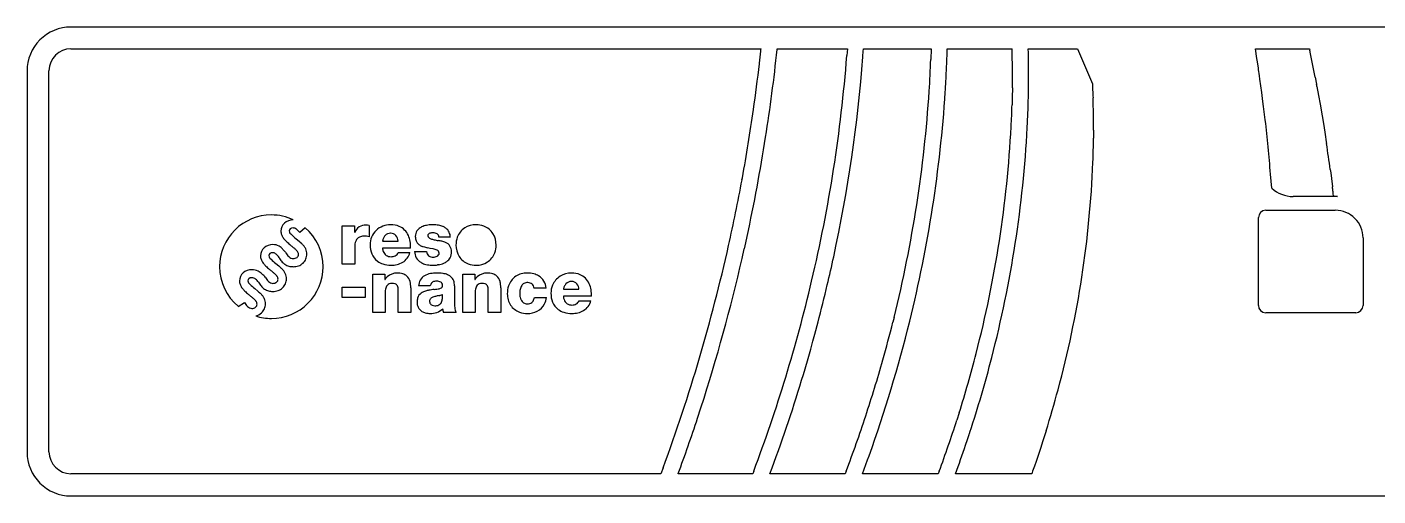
# Model space of a CAD drawing. Header units: millimetres. Extents: x 17 to 281, y -119 to -87.
# Drawn here: x 16.5 to 108.7, y -118.8 to -86.8 of the extents above; entities that cross this region are included whole.
import ezdxf

# ---------------------------------------------------------------- set-up
doc = ezdxf.new("R2010")
doc.units = ezdxf.units.MM
doc.layers.add('CUIVRE', color=7, linetype='Continuous')

msp = doc.modelspace()

# ---------------------------------------------------------------- linework, layer by layer
at = {"layer": 'CUIVRE'}
for p, q in [((86.61, -86.79), (19.5, -86.79)), ((90.146, -86.79), (86.61, -86.79)), ((86.61, -86.79), (86.61, -86.79)), ((277.5, -86.79), (90.146, -86.79)), ((90.146, -86.79), (90.146, -86.79)), ((19.5, -88.273), (66.618, -88.273)), ((67.72, -88.326), (67.725, -88.273)), ((67.725, -88.273), (72.511, -88.273)), ((72.511, -88.273), (72.478, -88.735)), ((73.579, -88.775), (73.601, -88.458)), ((73.601, -88.458), (73.614, -88.273)), ((73.614, -88.273), (78.226, -88.273)), ((78.226, -88.273), (78.204, -88.994)), ((79.316, -88.654), (79.326, -88.286)), ((79.326, -88.286), (79.326, -88.273)), ((79.326, -88.273), (83.762, -88.273)), ((83.762, -88.273), (83.763, -88.284)), ((84.863, -88.273), (88.223, -88.273)), ((88.223, -88.273), (89.247, -90.662)), ((100.381, -88.273), (104.065, -88.273)), ((100.482, -88.936), (100.381, -88.273)), ((104.065, -88.273), (104.087, -88.377)), ((73.575, -88.821), (73.579, -88.775)), ((79.277, -89.758), (79.304, -89.022)), ((79.304, -89.022), (79.316, -88.654)), ((100.515, -89.158), (100.482, -88.936)), ((100.558, -89.453), (100.515, -89.158)), ((16.5, -89.79), (16.5, -115.79)), ((18, -115.773), (18, -89.773)), ((100.655, -90.131), (100.631, -89.961)), ((100.686, -90.357), (100.655, -90.131)), ((100.81, -91.262), (100.686, -90.357)), ((104.46, -90.217), (104.547, -90.678)), ((83.781, -90.936), (83.771, -91.598)), ((89.247, -90.662), (89.254, -90.829)), ((89.254, -90.829), (89.28, -91.478)), ((100.89, -91.865), (100.81, -91.262)), ((104.579, -90.851), (104.688, -91.457)), ((83.771, -91.598), (83.758, -92.095)), ((89.28, -91.478), (89.285, -91.62)), ((100.935, -92.21), (100.89, -91.865)), ((101.048, -93.131), (100.935, -92.21)), ((104.688, -91.457), (104.793, -92.063)), ((104.793, -92.063), (104.923, -92.839)), ((84.813, -93.308), (84.84, -92.679)), ((104.923, -92.839), (105.035, -93.518)), ((84.796, -93.644), (84.813, -93.308)), ((89.324, -93.82), (89.321, -94.37)), ((105.035, -93.518), (105.13, -94.112)), ((66.794, -95.162), (66.931, -94.311)), ((105.13, -94.112), (105.212, -94.633)), ((105.212, -94.633), (105.229, -94.747)), ((101.492, -97.782), (101.401, -96.825)), ((105.484, -96.515), (105.513, -96.736)), ((105.513, -96.736), (105.563, -97.124)), ((105.563, -97.124), (105.633, -97.705)), ((105.976, -98.355), (102.941, -98.355)), ((105.699, -98.288), (105.744, -98.337)), ((105.744, -98.337), (105.976, -98.355)), ((101.079, -99.29), (105.831, -99.29)), ((34.671, -99.949), (34.683, -99.95)), ((35.5, -100.483), (35.122, -100.817)), ((38.029, -100.359), (38.857, -100.359)), ((38.029, -102.966), (38.029, -100.359)), ((38.857, -100.359), (38.857, -100.816)), ((39.852, -100.328), (39.852, -101.107)), ((100.579, -105.79), (100.579, -99.79)), ((34.201, -101.412), (34.141, -101.352)), ((34.879, -101.237), (35.083, -101.408)), ((35.133, -101.452), (35.208, -101.518)), ((38.857, -100.816), (38.868, -100.816)), ((40.777, -101.393), (41.837, -101.393)), ((44.227, -101.287), (44.302, -101.305)), ((45.404, -101.127), (44.615, -101.127)), ((107.721, -101.18), (107.721, -105.79)), ((34.7, -101.847), (34.622, -101.782)), ((35.227, -101.534), (35.281, -101.586)), ((38.883, -101.675), (38.883, -102.966)), ((42.691, -101.871), (40.777, -101.871)), ((41.847, -102.177), (42.645, -102.177)), ((42.968, -102.107), (43.781, -102.107)), ((44.03, -101.892), (43.858, -101.855)), ((44.224, -101.936), (44.03, -101.892)), ((32.807, -103.1), (32.748, -103.04)), ((33.486, -102.925), (33.69, -103.096)), ((33.708, -102.511), (33.707, -102.512)), ((33.74, -103.14), (33.815, -103.206)), ((33.834, -103.222), (33.888, -103.274)), ((38.883, -102.966), (38.029, -102.966)), ((44.608, -103.01), (44.517, -103.024)), ((32.316, -104.201), (32.315, -104.202)), ((33.306, -103.535), (33.228, -103.47)), ((40.108, -103.654), (40.937, -103.654)), ((40.108, -106.261), (40.108, -103.654)), ((40.937, -103.654), (40.937, -104.01)), ((40.937, -104.01), (40.947, -104.01)), ((46.253, -103.654), (47.082, -103.654)), ((46.253, -106.261), (46.253, -103.654)), ((47.082, -103.654), (47.082, -104.01)), ((47.082, -104.01), (47.092, -104.01)), ((31.374, -104.81), (31.315, -104.75)), ((32.053, -104.635), (32.256, -104.807)), ((32.307, -104.85), (32.382, -104.916)), ((32.4, -104.933), (32.455, -104.984)), ((38.018, -105.256), (38.018, -104.533)), ((38.018, -104.533), (39.58, -104.533)), ((39.58, -104.533), (39.58, -105.256)), ((40.962, -104.839), (40.962, -106.261)), ((41.852, -106.261), (41.852, -105)), ((42.705, -104.588), (42.705, -106.261)), ((44.037, -104.457), (43.238, -104.457)), ((44.64, -105.117), (44.564, -105.132)), ((44.868, -105.124), (44.866, -105.04)), ((45.69, -104.452), (45.69, -105.592)), ((47.107, -104.839), (47.107, -106.261)), ((47.996, -106.261), (47.996, -105)), ((48.85, -104.588), (48.85, -106.261)), ((51.945, -104.608), (51.116, -104.608)), ((53.126, -104.688), (54.186, -104.688)), ((30.918, -105.85), (31.352, -105.588)), ((31.873, -105.245), (31.795, -105.181)), ((39.58, -105.256), (38.018, -105.256)), ((44.864, -105.265), (44.867, -105.209)), ((44.889, -106.077), (44.881, -106.014)), ((51.141, -105.236), (51.97, -105.236)), ((55.04, -105.165), (53.126, -105.165)), ((54.197, -105.472), (54.995, -105.472)), ((40.962, -106.261), (40.108, -106.261)), ((42.705, -106.261), (41.852, -106.261)), ((45.79, -106.261), (44.931, -106.261)), ((47.107, -106.261), (46.253, -106.261)), ((48.85, -106.261), (47.996, -106.261)), ((70.292, -107.755), (70.516, -106.917)), ((75.703, -106.6), (75.62, -106.934)), ((107.221, -106.29), (101.079, -106.29)), ((70.162, -108.234), (70.292, -107.755)), ((69.832, -109.402), (70.01, -108.78)), ((70.01, -108.78), (70.162, -108.234)), ((69.625, -110.113), (69.832, -109.402)), ((69.39, -110.895), (69.512, -110.491)), ((69.512, -110.491), (69.625, -110.113)), ((62.515, -112.774), (62.729, -112.105)), ((62.282, -113.487), (62.515, -112.774)), ((80.148, -113.117), (79.989, -113.618)), ((86.082, -114.343), (85.862, -115.037)), ((80.585, -115.315), (80.709, -114.946)), ((80.709, -114.946), (80.825, -114.6)), ((85.862, -115.037), (85.692, -115.555)), ((73.89, -116.334), (73.995, -116.043)), ((85.628, -115.75), (85.397, -116.428)), ((85.692, -115.555), (85.628, -115.75)), ((59.932, -116.879), (59.786, -117.273)), ((66.118, -117.095), (66.05, -117.273)), ((72.436, -117.095), (72.369, -117.273)), ((73.543, -117.273), (73.78, -116.634)), ((73.78, -116.634), (73.89, -116.334)), ((78.786, -117.098), (78.721, -117.273)), ((85.161, -117.105), (85.101, -117.273)), ((85.28, -116.767), (85.161, -117.105)), ((85.397, -116.428), (85.28, -116.767)), ((59.786, -117.273), (19.5, -117.273)), ((60.959, -117.273), (60.964, -117.26)), ((66.05, -117.273), (60.959, -117.273)), ((72.369, -117.273), (67.225, -117.273)), ((78.721, -117.273), (73.543, -117.273)), ((85.101, -117.273), (79.892, -117.273)), ((19.5, -118.79), (277.5, -118.79))]:
    msp.add_line(p, q, dxfattribs=at)
for centre, radius, start, end in [((19.501, -89.779), 2.989, 90.01401, 135.15403), ((19.488, -89.79), 2.988, 134.83197, 180.00047), ((19.502, -89.774), 1.502, 90.06147, 179.93853), ((-1.995, -81.015), 68.996, 353.6089, 353.96204), ((-54.799, -75.225), 123.217, 351.08926, 353.8966), ((6.657, -90.143), 77.128, -0.58873, 1.38088), ((11.989, -90.097), 72.897, 357.96951, 361.43353), ((11.498, -108.088), 94.664, 10.88191, 12.01775), ((-43.867, -76.647), 111.094, 351.83753, 353.45852), ((54.564, -87.83), 12.03, 352.9661, 353.91661), ((44.574, -86.43), 22.115, 353.05285, 354.12028), ((-28.314, -80.891), 101.097, 346.70641, 355.5499), ((-28.221, -80.907), 102.103, 347.80956, 355.55495), ((11.844, -86.88), 66.394, 356.30664, 358.1748), ((58.309, -95.735), 42.713, 7.76802, 8.45702), ((24.62, -87.573), 54.7, 356.16883, 357.7113), ((-9.613, -85.451), 87.898, 346.07747, 356.27839), ((-9.016, -85.511), 88.399, 351.1567, 356.29165), ((99.097, -91.775), 5.559, 9.56826, 11.38176), ((17.298, -90.101), 66.49, 356.99604, 358.28132), ((29.107, -93.774), 60.217, -0.04384, 2.04999), ((-51.606, -75.69), 118.89, 349.63852, 351.9106), ((26.703, -102.105), 74.884, 4.04321, 6.88269), ((5.799, -89.488), 78.005, 345.46023, 356.98922), ((5.776, -89.484), 79.128, 345.46156, 356.98643), ((34.725, -93.787), 54.599, 357.65682, 359.38882), ((24.574, -107.261), 81.621, 7.56557, 8.81941), ((-50.792, -75.818), 119.167, 347.34055, 350.65803), ((19.268, -93.221), 70.067, 344.83787, 357.71117), ((-47.98, -76.382), 115.199, 347.30791, 349.57947), ((62.364, -96.602), 3.018, 348.20502, 351.00255), ((98.864, -98.564), 6.823, 6.00024, 7.2308), ((102.943, -96.232), 2.123, 226.88024, 269.94612), ((101.614, -98.366), 4.069, 5.72879, 7.27633), ((101.714, -98.485), 3.984, 5.19358, 7.56426), ((102.379, -98.567), 3.331, 4.81001, 7.6445), ((33.183, -103.142), 3.53, 89.99992, 180.00008), ((33.18, -103.124), 3.511, 64.6429, 89.94665), ((-9.052, -85.568), 88.426, 346.06357, 351.19697), ((101.081, -99.791), 0.501, 90.16403, 179.83597), ((105.829, -101.176), 1.886, 44.87866, 89.95372), ((34.555, -100.713), 0.72, 131.6949, 180.38012), ((34.649, -100.787), 0.838, 88.50888, 133.1476), ((34.652, -100.787), 0.284, 87.93471, 128.29858), ((34.652, -100.916), 0.413, 53.25064, 88.57281), ((33.196, -103.141), 3.518, 359.97424, 409.07171), ((39.575, -101.071), 0.752, 122.05008, 160.18577), ((39.633, -101.204), 0.896, 88.80929, 120.6481), ((39.652, -101.31), 1.002, 78.46689, 90.03211), ((41.317, -101.717), 1.434, 89.50175, 133.16566), ((41.35, -101.767), 1.484, 67.68833, 90.78531), ((41.437, -101.503), 1.207, 24.22132, 66.76182), ((43.739, -101.127), 0.751, 121.61167, 144.59412), ((43.936, -101.445), 1.125, 110.25572, 121.64571), ((44.108, -101.935), 1.644, 98.32314, 109.98698), ((44.18, -102.227), 1.944, 89.30243, 99.1624), ((44.216, -102.643), 2.36, 80.49844, 90.31106), ((44.388, -101.646), 1.348, 67.5302, 80.68296), ((44.587, -101.193), 0.854, 52.53634, 68.28425), ((44.674, -101.091), 0.719, 25.00611, 53.08693), ((47.094, -101.586), 1.295, 123.26793, 159.4824), ((47.138, -101.682), 1.399, 89.16651, 122.61317), ((47.17, -101.739), 1.456, 69.01145, 90.46898), ((47.231, -101.582), 1.288, 32.57085, 69.04018), ((105.839, -101.18), 1.883, -0.00052, 45.16814), ((34.58, -100.707), 0.746, 180.8153, 198.85918), ((34.828, -100.599), 1.015, 200.10041, 213.32193), ((34.696, -100.694), 0.853, 212.92928, 221.43716), ((36.711, -98.94), 3.524, 221.13377, 223.18929), ((39.426, -95.928), 7.575, 226.37598, 228.92377), ((34.583, -100.708), 0.18, 126.7149, 177.76802), ((34.639, -100.699), 0.236, 180.6242, 218.68344), ((35.105, -100.324), 0.834, 218.74769, 228.67961), ((39.752, -95.384), 7.616, 226.96243, 230.21973), ((34.393, -101.284), 0.863, 37.3883, 54.10317), ((33.957, -101.653), 1.434, 35.66155, 38.52404), ((34.734, -101.865), 0.575, 45.95619, 52.59586), ((39.517, -101.665), 0.634, 146.91235, 180.8354), ((39.46, -101.638), 0.572, 108.3722, 146.10667), ((39.514, -101.79), 0.733, 89.11239, 108.64041), ((39.507, -102.258), 1.202, 73.33937, 89.13354), ((41.265, -101.64), 1.343, 133.80662, 180.61324), ((41.53, -101.502), 0.761, 156.06709, 171.8085), ((41.418, -101.451), 0.638, 137.32964, 156.14965), ((41.319, -101.374), 0.513, 88.8488, 136.21371), ((41.331, -101.339), 0.478, 41.12589, 90.14387), ((41.239, -101.416), 0.598, 2.18995, 40.96045), ((41.11, -101.673), 1.575, 8.88667, 24.98091), ((40.506, -101.772), 2.187, -2.59191, 8.98426), ((43.687, -101.068), 0.674, 146.13848, 181.21611), ((43.81, -101.095), 0.797, 179.05802, 201.63567), ((43.604, -101.161), 0.581, 203.05467, 234.18316), ((44.026, -101.028), 0.159, 137.63803, 181.45374), ((44.03, -101.029), 0.164, 181.09861, 232.5517), ((44.074, -101.09), 0.238, 105.36231, 134.30051), ((44.187, -100.856), 0.397, 229.70712, 246.88354), ((44.207, -101.585), 0.75, 87.97325, 105.11841), ((44.611, -99.835), 1.502, 247.3011, 255.16042), ((44.231, -101.586), 0.751, 79.01188, 89.79109), ((45.35, -96.701), 4.722, 257.16806, 260.44336), ((44.302, -101.226), 0.383, 57.97349, 79.16574), ((44.392, -101.087), 0.218, 23.90599, 58.7223), ((44.618, -101.169), 0.195, 254.72345, 264.64574), ((44.295, -101.122), 0.32, 359.01919, 382.49299), ((43.425, -108.046), 6.785, 78.03826, 80.03239), ((44.629, -102.446), 1.057, 64.84467, 78.97806), ((44.528, -101.148), 0.876, 1.3752, 24.36509), ((47.301, -101.661), 1.515, 159.58557, 180.15004), ((47.101, -101.65), 1.433, -0.59432, 32.06446), ((33.162, -102.401), 0.72, 131.6949, 180.38012), ((33.256, -102.475), 0.838, 88.50888, 133.1476), ((33.19, -102.396), 0.18, 126.7149, 177.76802), ((33.246, -102.387), 0.236, 180.6242, 218.68344), ((33.258, -102.475), 0.284, 87.93471, 128.29858), ((33.265, -102.535), 0.344, 53.78845, 89.39734), ((33.281, -102.569), 0.932, 62.47895, 90.17844), ((33.035, -102.871), 0.751, 38.67424, 54.77875), ((33.388, -102.341), 0.68, 47.92211, 61.66781), ((32.525, -103.347), 2.006, 41.91041, 48.8707), ((27.129, -108.262), 9.304, 40.74193, 42.24176), ((35.104, -101.716), 1.039, 207.07964, 225.60375), ((40.29, -94.822), 8.976, 229.40884, 230.84181), ((33.84, -102.921), 1.376, 47.09034, 51.31015), ((33.636, -103.24), 1.75, 42.68163, 49.32395), ((34.649, -102.319), 0.38, 35.38937, 44.12001), ((34.682, -102.319), 0.354, 2.17841, 38.43054), ((34.802, -102.306), 0.234, 331.77645, 360.28162), ((35.165, -101.584), 0.0795, 38.91754, 57.03425), ((34.222, -102.655), 1.504, 37.19233, 45.26314), ((34.688, -102.316), 0.928, 24.82097, 37.9193), ((34.756, -102.271), 0.848, -0.62303, 24.01282), ((34.743, -102.294), 0.861, -22.01412, 0.92996), ((41.499, -101.677), 1.576, 179.2013, 202.13245), ((41.131, -101.817), 1.183, 202.55435, 233.26534), ((41.537, -101.851), 0.76, 181.45868, 198.96312), ((41.317, -101.938), 0.524, 197.82637, 236.29986), ((41.344, -101.857), 0.606, 238.39366, 271.48917), ((41.442, -102.004), 0.44, 297.64189, 336.85551), ((41.618, -101.925), 1.058, 300.24753, 346.23175), ((43.915, -102.095), 0.947, 180.74199, 207.4436), ((43.753, -100.974), 0.82, 233.39128, 248.03088), ((44.204, -99.889), 1.995, 247.68498, 251.10398), ((44.476, -98.879), 3.04, 252.40595, 258.27057), ((44.133, -102.116), 0.352, 178.44431, 233.15145), ((43.867, -103.78), 1.878, 74.4695, 79.05833), ((44.138, -102.806), 0.868, 64.55395, 74.4933), ((44.359, -102.161), 0.302, 296.75064, 322.97007), ((44.376, -102.287), 0.296, 43.37225, 62.94978), ((44.457, -102.208), 0.183, 358.73256, 402.942), ((44.421, -102.217), 0.219, 324.74763, 361.17403), ((44.769, -102.158), 0.737, 34.48481, 65.12616), ((44.822, -102.122), 0.672, 0.841, 34.50492), ((44.65, -102.13), 0.845, -29.08737, 1.22762), ((47.221, -101.68), 1.435, 179.38911, 211.91043), ((47.231, -101.739), 1.291, 302.90785, 339.21746), ((47.026, -101.667), 1.508, -20.5633, 0.09427), ((-52.847, -75.416), 120.16, 339.81422, 347.36843), ((-55.043, -74.825), 123.532, 342.4351, 347.32306), ((33.174, -103.145), 3.521, 179.95253, 230.17368), ((33.187, -102.395), 0.746, 180.8153, 198.85918), ((33.435, -102.287), 1.015, 200.10041, 213.32193), ((33.302, -102.382), 0.853, 212.92928, 221.43716), ((35.317, -100.628), 3.524, 221.13377, 223.18929), ((38.033, -97.616), 7.575, 226.37598, 228.92377), ((33.712, -102.012), 0.834, 218.74769, 228.67961), ((38.359, -97.072), 7.616, 226.96243, 230.21973), ((33.183, -103.143), 3.53, 269.9996, 360.0004), ((29.564, -105.633), 5.187, 36.9903, 38.53306), ((33.34, -103.553), 0.575, 45.95619, 52.59586), ((34.993, -101.865), 1.439, 206.71194, 219.11001), ((33.772, -103.272), 0.0795, 38.91754, 57.03425), ((34.665, -102.15), 1.004, 218.28306, 236.08358), ((32.829, -104.343), 1.504, 37.19233, 45.26314), ((34.625, -102.189), 0.949, 236.78614, 254.80429), ((34.675, -101.923), 1.219, 255.78752, 269.79519), ((34.735, -102.09), 0.514, 225.86472, 244.95774), ((34.681, -102.209), 0.383, 244.67903, 270.38225), ((34.69, -102.066), 1.077, 268.97078, 288.51672), ((34.695, -102.218), 0.375, 268.35162, 309.83536), ((34.739, -102.269), 0.307, 309.55562, 331.19796), ((34.754, -102.269), 0.864, 288.81034, 313.22057), ((34.803, -102.312), 0.799, 312.72859, 337.50021), ((41.189, -101.738), 1.28, 233.29724, 252.23893), ((41.329, -101.313), 1.729, 252.11423, 270.6704), ((41.357, -101.265), 1.776, 269.76946, 283.25147), ((41.366, -101.864), 0.599, 269.35061, 297.88752), ((41.459, -101.67), 1.358, 282.94588, 300.60114), ((43.794, -102.137), 0.82, 208.7323, 239.65135), ((44.022, -101.74), 1.278, 239.80956, 252.95826), ((44.158, -101.263), 1.774, 253.26498, 265.72255), ((44.179, -102.042), 0.439, 234.19958, 256.10287), ((44.211, -101.21), 1.831, 264.1999, 271.02763), ((44.231, -101.873), 0.615, 255.16377, 270.72893), ((44.246, -101.918), 0.571, 269.30936, 295.91564), ((44.246, -100.896), 2.145, 269.93608, 277.2657), ((44.359, -101.526), 1.504, 279.49824, 293.44691), ((44.519, -101.901), 1.097, 293.59677, 306.37873), ((44.697, -102.141), 0.798, 306.27364, 329.95034), ((47.082, -101.75), 1.279, 212.54732, 249.14409), ((47.151, -101.549), 1.492, 249.38497, 270.25543), ((47.178, -101.63), 1.412, 269.17014, 302.28982), ((-14.945, -83.885), 88.498, 346.60228, 347.87892), ((31.729, -104.111), 0.72, 131.6949, 180.38012), ((31.754, -104.106), 0.746, 180.8153, 198.85918), ((31.823, -104.185), 0.838, 88.50888, 133.1476), ((31.757, -104.107), 0.18, 126.7149, 177.76802), ((31.812, -104.097), 0.236, 180.6242, 218.68344), ((31.825, -104.185), 0.284, 87.93471, 128.29858), ((31.824, -104.387), 0.486, 53.82637, 88.631), ((31.847, -104.279), 0.932, 62.47895, 90.17844), ((31.587, -104.715), 0.891, 35.16177, 53.94433), ((31.542, -104.786), 1.523, 48.59291, 61.11212), ((33.764, -103.446), 1.633, 207.52637, 218.40546), ((31.32, -105.121), 1.922, 40.31372, 50.2253), ((33.711, -103.404), 1.039, 207.07964, 225.60375), ((33.342, -103.778), 0.514, 225.86472, 244.95774), ((38.896, -96.51), 8.976, 229.40884, 230.84181), ((33.301, -103.906), 0.375, 268.35162, 309.83536), ((32.446, -104.609), 1.376, 47.09034, 51.31015), ((32.243, -104.928), 1.75, 42.68163, 49.32395), ((33.256, -104.007), 0.38, 35.38937, 44.12001), ((33.346, -103.957), 0.307, 309.55562, 331.19796), ((33.289, -104.007), 0.354, 2.17841, 38.43054), ((33.409, -103.995), 0.234, 331.77645, 360.28162), ((33.295, -104.004), 0.928, 24.82097, 37.9193), ((33.363, -103.959), 0.848, -0.62303, 24.01282), ((33.35, -103.983), 0.861, -22.01412, 0.92996), ((41.563, -104.371), 0.714, 130.22082, 149.64963), ((41.779, -104.628), 1.05, 90.73284, 130.18051), ((41.781, -104.892), 1.314, 73.37046, 90.67348), ((41.937, -104.352), 0.752, 50.021, 72.92506), ((41.92, -104.346), 0.759, 14.95791, 48.74264), ((41.156, -104.553), 1.549, -1.29852, 15.05747), ((44.115, -104.478), 0.877, 151.06434, 178.67936), ((44.041, -104.457), 0.803, 119.53393, 149.76975), ((44.304, -104.984), 1.39, 100.57952, 118.264), ((44.466, -105.843), 2.264, 89.79466, 100.6259), ((44.395, -104.501), 0.362, 102.30413, 137.66064), ((44.454, -104.709), 0.579, 88.98307, 103.57741), ((44.451, -104.9), 0.769, 77.70052, 89.01281), ((44.483, -106.639), 3.061, 82.34496, 90.16268), ((44.517, -104.6), 0.462, 58.96747, 77.82584), ((44.609, -104.448), 0.285, 38.49478, 59.07208), ((44.884, -103.71), 0.105, 75.61121, 86.62562), ((44.721, -104.914), 1.319, 67.9555, 81.72725), ((44.888, -104.494), 0.867, 51.91494, 67.79599), ((45.004, -104.334), 0.67, 20.41657, 51.28449), ((44.695, -104.436), 0.995, -0.95572, 19.69531), ((47.709, -104.372), 0.715, 130.25065, 149.65017), ((47.922, -104.623), 1.045, 90.63261, 130.28051), ((47.926, -104.892), 1.314, 73.36641, 90.66555), ((48.079, -104.356), 0.757, 50.08263, 72.83867), ((48.063, -104.347), 0.76, 14.9842, 48.71387), ((47.584, -104.498), 1.262, 5.9459, 15.98916), ((50.581, -104.848), 1.265, 124.18801, 162.0021), ((50.569, -104.845), 1.256, 104.77332, 123.76737), ((50.655, -105.174), 1.596, 89.84126, 104.75686), ((50.684, -104.807), 0.576, 88.5017, 115.95655), ((50.676, -105.178), 1.6, 74.41903, 90.60942), ((50.701, -104.672), 0.441, 49.8978, 90.19926), ((50.769, -104.889), 1.296, 59.77072, 74.90945), ((50.905, -104.674), 1.042, 3.62157, 60.31204), ((53.612, -104.934), 1.34, 122.07176, 157.21464), ((53.674, -105.043), 1.465, 89.79028, 121.83864), ((53.669, -104.669), 0.513, 88.84366, 136.21743), ((53.699, -105.062), 1.484, 67.69398, 90.78112), ((53.68, -104.633), 0.478, 41.09336, 90.16553), ((53.787, -104.798), 1.207, 24.21875, 66.76748), ((-31.544, -80.194), 104.4, 339.30155, 346.74173), ((32.002, -103.998), 1.015, 200.10041, 213.32193), ((31.869, -104.092), 0.853, 212.92928, 221.43716), ((33.884, -102.338), 3.524, 221.13377, 223.18929), ((36.6, -99.327), 7.575, 226.37598, 228.92377), ((37.463, -98.221), 8.976, 229.40884, 230.84181), ((32.279, -103.722), 0.834, 218.74769, 228.67961), ((36.926, -98.782), 7.616, 226.96243, 230.21973), ((31.907, -105.263), 0.575, 45.95619, 52.59586), ((32.339, -104.983), 0.0795, 38.91754, 57.03425), ((31.396, -106.053), 1.504, 37.19233, 45.26314), ((33.259, -103.852), 0.985, 218.1683, 236.24186), ((31.862, -105.714), 0.928, 24.82097, 37.9193), ((33.232, -103.877), 0.949, 236.78614, 254.80429), ((33.282, -103.611), 1.219, 255.78752, 269.79519), ((33.288, -103.897), 0.383, 244.67903, 270.38225), ((33.297, -103.754), 1.077, 268.97078, 288.51672), ((33.36, -103.957), 0.864, 288.81034, 313.22057), ((33.41, -104), 0.799, 312.72859, 337.50021), ((41.687, -104.829), 0.725, 156.89947, 180.80826), ((41.419, -104.709), 0.431, 116.73815, 157.48049), ((41.418, -104.74), 0.459, 89.24214, 114.97268), ((41.434, -104.882), 0.601, 70.99752, 90.90996), ((41.528, -104.592), 0.296, 28.82535, 69.86195), ((41.391, -104.662), 0.45, 10.27839, 28.24697), ((40.854, -104.77), 0.998, 0.28184, 10.84039), ((15.062, -104.892), 26.79, 359.76933, 360.27218), ((43.774, -105.467), 0.632, 123.75882, 163.99378), ((44.016, -105.844), 1.079, 106.34455, 123.33499), ((44.45, -107.333), 2.63, 101.10142, 106.29615), ((44.831, -109.389), 4.722, 96.49978, 100.83719), ((44.442, -104.519), 0.41, 140.17488, 171.29698), ((43.804, -100.328), 4.398, 276.43191, 281.08851), ((45.153, -108.412), 3.332, 100.16947, 104.13829), ((44.484, -104.264), 0.868, 280.35644, 287.13799), ((44.421, -103.648), 1.022, 282.95281, 288.06871), ((44.676, -104.426), 0.203, 287.85948, 327.20024), ((44.618, -104.62), 0.488, 284.42877, 300.59002), ((44.664, -104.4), 0.212, 359.55746, 397.58509), ((44.614, -104.414), 0.263, 332.31225, 362.49517), ((39.867, -105.099), 5.001, 358.74092, 359.70593), ((47.832, -104.829), 0.725, 156.91387, 180.79963), ((47.563, -104.709), 0.431, 116.7188, 157.50098), ((47.563, -104.739), 0.458, 89.19696, 115.01369), ((47.578, -104.885), 0.603, 71.03778, 90.86559), ((47.673, -104.592), 0.296, 28.79193, 69.86828), ((47.537, -104.662), 0.448, 10.22531, 28.2638), ((46.992, -104.77), 1.004, 0.30568, 10.79651), ((22.19, -104.89), 25.807, 359.75681, 360.27881), ((47.139, -104.561), 1.711, -0.89848, 6.50806), ((50.956, -104.983), 1.663, 161.53881, 180.57575), ((50.831, -104.999), 1.538, 180.03822, 194.98602), ((51.655, -104.97), 1.508, 169.76272, 181.15523), ((51.14, -105.012), 0.993, 179.29173, 192.78674), ((50.858, -104.809), 0.696, 146.22107, 171.08821), ((50.624, -104.663), 0.42, 117.22653, 145.1539), ((50.75, -104.616), 0.367, 1.24081, 50.15295), ((53.666, -104.945), 1.393, 157.65094, 180.19628), ((53.859, -104.97), 1.587, 179.27263, 202.04708), ((53.881, -104.797), 0.763, 156.08703, 171.79409), ((53.768, -104.746), 0.638, 137.33665, 156.14483), ((53.586, -104.712), 0.601, 2.29991, 40.84811), ((53.46, -104.968), 1.575, 8.88408, 24.98435), ((52.856, -105.066), 2.187, -2.5937, 8.98491), ((-44.771, -76.888), 119.133, 345.40061, 346.65263), ((32.278, -105.115), 1.039, 207.07964, 225.60375), ((31.908, -105.489), 0.514, 225.86472, 244.95774), ((31.855, -105.608), 0.383, 244.67903, 270.38225), ((31.868, -105.616), 0.375, 268.35162, 309.83536), ((31.013, -106.319), 1.376, 47.09034, 51.31015), ((30.81, -106.639), 1.75, 42.68163, 49.32395), ((31.823, -105.717), 0.38, 35.38937, 44.12001), ((31.913, -105.668), 0.307, 309.55562, 331.19796), ((31.855, -105.717), 0.354, 2.17841, 38.43054), ((31.975, -105.705), 0.234, 331.77645, 360.28162), ((31.977, -105.71), 0.799, 312.72859, 337.50021), ((31.929, -105.67), 0.848, -0.62303, 24.01282), ((31.916, -105.693), 0.861, -22.01412, 0.92996), ((44.046, -105.538), 0.913, 164.39997, 180.55421), ((43.976, -105.562), 0.844, 178.9935, 204.7204), ((43.811, -105.626), 0.666, 205.67488, 238.4224), ((44.262, -105.502), 0.275, 140.39331, 182.18486), ((44.295, -105.518), 0.308, 179.0062, 203.70207), ((44.25, -105.53), 0.262, 205.20622, 248.47848), ((44.348, -105.601), 0.406, 109.27674, 137.32993), ((44.333, -105.336), 0.472, 247.75452, 271.34888), ((44.48, -105.877), 0.711, 101.49272, 111.98692), ((44.365, -105.177), 0.632, 268.08839, 293.1774), ((44.172, -105.321), 0.992, 288.34514, 315.63482), ((44.455, -105.422), 0.371, 295.33519, 327.13436), ((44.356, -105.358), 0.489, 327.11436, 344.80567), ((43.842, -105.211), 1.024, 344.37016, 356.96854), ((45.262, -106.05), 0.374, 184.06388, 193.74129), ((48.628, -105.654), 2.939, 178.80151, 185.43498), ((46.68, -105.847), 0.981, 185.013, 204.97083), ((50.621, -105.038), 1.325, 195.68269, 213.04827), ((50.557, -105.059), 1.26, 213.83671, 250.44667), ((51.048, -105.031), 0.899, 192.90371, 204.26989), ((50.693, -105.194), 0.508, 204.00859, 234.50891), ((50.645, -105.238), 0.445, 236.18192, 271.16478), ((50.654, -105.04), 0.644, 270.02728, 286.40191), ((50.717, -105.276), 0.399, 287.33188, 327.13962), ((50.514, -105.161), 0.632, 328.37054, 353.20555), ((50.831, -105.169), 1.134, 296.7752, 332.72105), ((50.701, -105.112), 1.275, 333.09732, 354.41028), ((53.484, -105.109), 1.187, 202.59153, 233.21229), ((53.538, -105.034), 1.28, 233.29341, 252.24459), ((53.897, -105.144), 0.771, 181.58508, 198.85079), ((53.668, -105.232), 0.526, 197.89675, 236.24216), ((53.693, -105.154), 0.605, 238.34484, 271.52914), ((53.716, -105.16), 0.599, 269.35256, 297.89627), ((53.794, -105.301), 0.438, 297.5424, 336.96529), ((53.965, -105.219), 1.061, 300.31516, 346.17613), ((101.081, -105.788), 0.502, 180.17344, 269.82409), ((107.22, -105.788), 0.501, 270.16802, 359.83198), ((31.93, -105.657), 0.87, 282.2475, 312.6578), ((33.177, -103.181), 3.492, 252.28182, 270.09888), ((43.921, -105.452), 0.873, 238.26502, 254.87704), ((44.017, -105.067), 1.269, 255.21443, 270.24508), ((44.027, -104.88), 1.456, 269.8111, 288.301), ((45.543, -106.031), 0.654, 189.55078, 200.60422), ((50.656, -104.767), 1.569, 250.60518, 270.11791), ((50.681, -104.853), 1.483, 269.14541, 296.43408), ((53.679, -104.61), 1.726, 252.10176, 270.68643), ((53.705, -104.551), 1.785, 269.80325, 283.21356), ((53.809, -104.965), 1.358, 282.9435, 300.6029), ((-14.108, -84.387), 93.617, 340.23616, 346.10726), ((-10.888, -85.266), 89.18, 344.22675, 345.93803), ((-17.846, -83.251), 96.424, 341.82479, 344.19882), ((1.375, -88.375), 82.568, 342.563, 345.48316), ((4.838, -89.366), 80.066, 341.75116, 345.54845), ((-29.973, -80.715), 103.845, 339.38756, 343.10481), ((17.498, -92.883), 71.864, 342.62517, 344.94649), ((-17.669, -83.136), 96.292, 339.34923, 341.72655), ((-54.423, -74.839), 122.938, 339.81446, 341.67722), ((2.096, -88.646), 81.798, 339.64479, 342.22401), ((79.102, -113.986), 1.828, 340.39771, 343.08069), ((79.157, -113.917), 1.798, 340.45331, 343.13851), ((19.494, -115.787), 2.993, 180.04635, 225.12121), ((19.502, -115.771), 1.502, 180.06147, 269.93853), ((4.807, -89.622), 80.015, 339.78347, 341.27066), ((19.502, -115.798), 2.992, 224.86402, 269.96794)]:
    msp.add_arc(centre, radius, start, end, dxfattribs=at)

doc.saveas('drawing.dxf')
